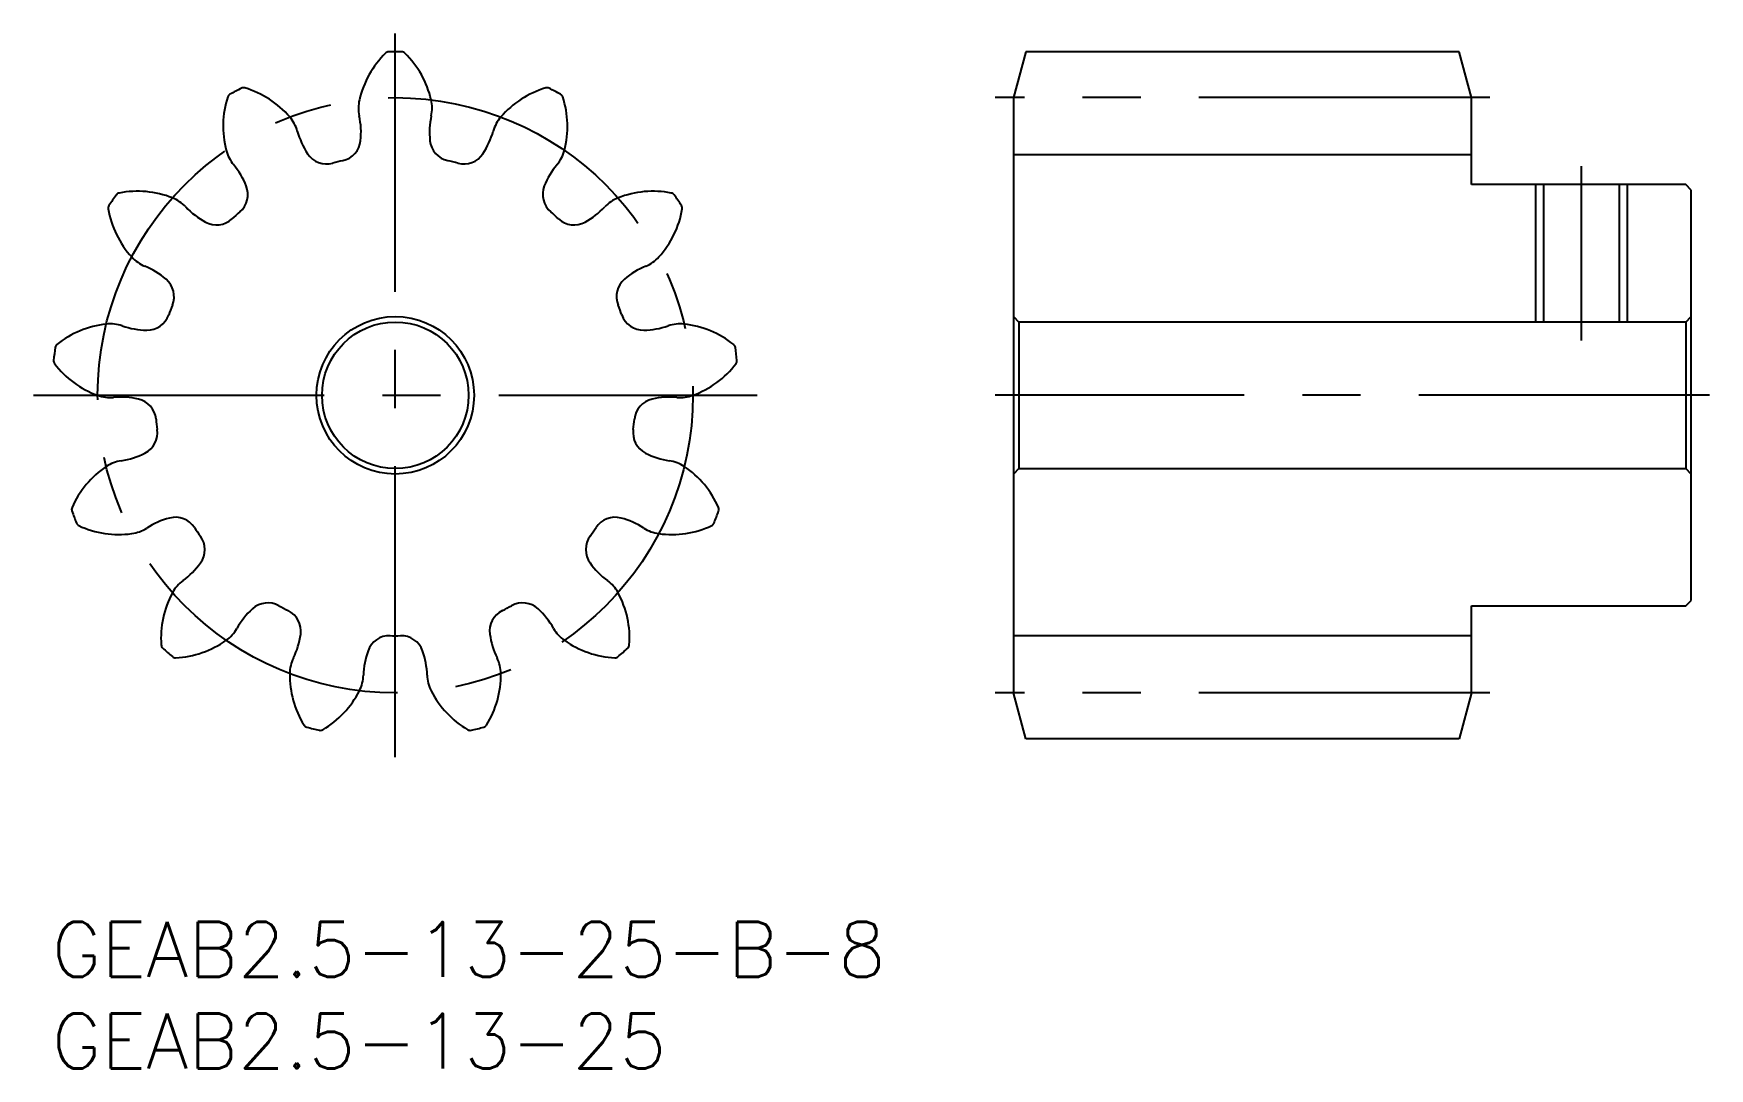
# Model space of a CAD drawing. Extents: x -1 to 90.5, y -8 to 48.5.
import ezdxf

# ---------------------------------------------------------------- set-up
doc = ezdxf.new("R2010")
doc.units = 0
doc.header["$LTSCALE"] = 0.5
doc.linetypes.add('CENTER', pattern=[50.8, 31.75, -6.35, 6.35, -6.35])
for name, color, linetype in [('MSM_CENTER', 1, 'CENTER'), ('MSM_CONTINUOUS', 7, 'CONTINUOUS'), ('MSM_NARROW', 5, 'CONTINUOUS'), ('MSM_PART_NUMBER', 7, 'CONTINUOUS')]:
    doc.layers.add(name, color=color, linetype=linetype)
doc.styles.get("Standard").update_dxf_attribs({"font": 'txt.shx', "height": 1, "bigfont": 'bigfont.shx'})

# ---------------------------------------------------------------- blocks, each defined once
blk = doc.blocks.new('*U19')
at = {"layer": 'MSM_PART_NUMBER'}
blk.add_text('GEAB2.5-13-25-B-8', height=3, dxfattribs=at).set_placement((0, -3))
blk = doc.blocks.new('*U20')
at = {"layer": 'MSM_PART_NUMBER'}
blk.add_text('GEAB2.5-13-25', height=3, dxfattribs=at).set_placement((0, -8))

msp = doc.modelspace()

# ---------------------------------------------------------------- linework, layer by layer
at = {"layer": 'MSM_CENTER'}
for p, q in [((18.75, 9), (18.75, 48.5)), ((78.5, 45), (51.5, 45)), ((83.5, 41.25), (83.5, 31.75)), ((-1, 28.75), (38.5, 28.75)), ((90.5, 28.75), (51.5, 28.75)), ((78.5, 12.5), (51.5, 12.5))]:
    msp.add_line(p, q, dxfattribs=at)
msp.add_circle((18.75, 28.75), 16.25, dxfattribs=at)
at = {"layer": 'MSM_CONTINUOUS'}
for p, q in [((53.17, 47.5), (52.5, 45)), ((76.83, 47.5), (53.17, 47.5)), ((77.5, 45), (76.83, 47.5)), ((52.5, 45), (52.5, 12.5)), ((77.5, 40.25), (77.5, 45)), ((77.5, 41.875), (52.5, 41.875)), ((89.2, 40.25), (77.5, 40.25)), ((81.433, 40.25), (81.433, 32.75)), ((85.567, 40.25), (85.567, 32.75)), ((89.5, 39.95), (89.2, 40.25)), ((89.5, 17.55), (89.5, 39.95)), ((52.5, 33.05), (52.8, 32.75)), ((89.2, 32.75), (89.5, 33.05)), ((52.8, 32.75), (52.8, 24.75)), ((89.2, 32.75), (52.8, 32.75)), ((89.2, 32.75), (89.2, 24.75)), ((52.8, 24.75), (52.5, 24.45)), ((52.8, 24.75), (89.2, 24.75)), ((89.5, 24.45), (89.2, 24.75)), ((89.2, 17.25), (89.5, 17.55)), ((77.5, 12.5), (77.5, 17.25)), ((77.5, 17.25), (89.2, 17.25)), ((77.5, 15.625), (52.5, 15.625)), ((53.17, 10), (52.5, 12.5)), ((77.5, 12.5), (76.83, 10)), ((76.83, 10), (53.17, 10))]:
    msp.add_line(p, q, dxfattribs=at)
for radius in [4.3, 4]:
    msp.add_circle((18.75, 28.75), radius, dxfattribs=at)
for centre, radius, start, end in [((21.856, 43.705), 5.2, 134.3165, 166.92308), ((18.398, 47.247), 0.25, 91.08945, 134.3165), ((18.75, 28.75), 18.75, 88.91055, 91.08945), ((19.102, 47.247), 0.25, 45.6835, 88.91055), ((15.644, 43.705), 5.2, 13.07692, 45.6835), ((14.551, 43.436), 5.2, 162.00881, 194.61538), ((9.843, 44.965), 0.25, 118.78176, 162.00881), ((18.75, 28.75), 18.75, 116.60286, 118.78176), ((10.466, 45.291), 0.25, 73.37581, 116.60286), ((9.049, 40.548), 5.2, 40.76923, 73.37581), ((18.75, 44.427), 2.011, 166.92306, 192.10053), ((18.75, 44.427), 2.011, 347.89947, 13.07694), ((28.451, 40.548), 5.2, 106.62419, 139.23077), ((27.034, 45.291), 0.25, 63.39714, 106.62419), ((18.75, 28.75), 18.75, 61.21824, 63.39714), ((27.657, 44.965), 0.25, 17.99119, 61.21825), ((22.949, 43.436), 5.2, 345.38462, 17.99119), ((11.465, 42.631), 2.011, 15.59178, 40.76925), ((12.547, 43.097), 4.333, 354.08144, 12.10054), ((24.953, 43.097), 4.333, 167.89946, 185.91856), ((26.035, 42.631), 2.011, 139.23075, 164.40822), ((17.575, 44.336), 4.333, 195.59177, 213.61087), ((19.925, 44.336), 4.333, 326.38913, 344.40823), ((11.465, 42.631), 2.011, 194.61537, 219.79284), ((15.614, 42.779), 1.25, 282.60219, 354.08144), ((21.886, 42.779), 1.25, 185.91855, 257.39781), ((26.035, 42.631), 2.011, 320.20716, 345.38463), ((6.59, 38.571), 4.333, 21.77375, 39.79285), ((15.008, 42.629), 1.25, 213.61087, 285.09012), ((18.75, 28.75), 13.125, 102.60219, 105.09012), ((18.75, 28.75), 13.125, 74.90988, 77.39781), ((22.492, 42.629), 1.25, 254.90989, 326.38913), ((30.91, 38.571), 4.333, 140.20715, 158.22625), ((18.75, 28.75), 18.75, 144.29516, 146.47407), ((3.727, 39.547), 0.25, 101.06812, 144.29516), ((4.678, 34.689), 5.2, 68.46154, 101.06812), ((5.848, 37.655), 2.011, 43.28409, 68.46156), ((9.453, 39.714), 1.25, 310.2945, 21.77376), ((28.047, 39.714), 1.25, 158.22625, 229.70551), ((31.652, 37.655), 2.011, 111.53844, 136.71591), ((32.822, 34.689), 5.2, 78.93188, 111.53846), ((33.773, 39.547), 0.25, 35.70484, 78.93188), ((18.75, 28.75), 18.75, 33.52593, 35.70484), ((3.328, 38.968), 0.25, 146.47407, 189.70111), ((8.207, 39.802), 5.2, 189.70111, 222.30769), ((10.467, 42.005), 4.333, 223.28408, 241.30318), ((18.75, 28.75), 13.125, 130.29449, 132.78243), ((18.75, 28.75), 13.125, 47.21757, 49.70551), ((27.033, 42.005), 4.333, 298.69682, 316.71592), ((29.293, 39.802), 5.2, 317.69231, 350.29889), ((34.172, 38.968), 0.25, 350.29889, 33.52593), ((8.986, 39.3), 1.25, 241.30317, 312.78243), ((28.514, 39.3), 1.25, 227.21758, 298.69683), ((5.848, 37.655), 2.011, 222.30767, 247.48514), ((3.419, 31.795), 4.333, 49.46606, 67.48516), ((34.081, 31.795), 4.333, 112.51484, 130.53394), ((31.652, 37.655), 2.011, 292.51486, 317.69233), ((5.423, 34.138), 1.25, 337.98681, 49.46607), ((32.077, 34.138), 1.25, 130.53394, 202.0132), ((5.202, 33.554), 1.25, 268.99548, 340.47474), ((18.75, 28.75), 13.125, 157.9868, 160.47474), ((18.75, 28.75), 13.125, 19.52526, 22.0132), ((32.298, 33.554), 1.25, 199.52527, 271.00452), ((3.53, 27.469), 5.2, 96.15385, 128.76042), ((3.188, 30.64), 2.011, 70.9764, 96.15387), ((5.256, 36.637), 4.333, 250.97638, 268.99548), ((32.244, 36.637), 4.333, 271.00452, 289.02362), ((34.312, 30.64), 2.011, 83.84613, 109.0236), ((33.97, 27.469), 5.2, 51.23958, 83.84615), ((18.75, 28.75), 18.75, 171.98747, 174.16637), ((0.431, 31.329), 0.25, 128.76042, 171.98747), ((37.069, 31.329), 0.25, 8.01253, 51.23958), ((18.75, 28.75), 18.75, 5.83363, 8.01253), ((0.346, 30.63), 0.25, 174.16637, 217.39342), ((4.279, 33.636), 5.2, 217.39342, 250), ((33.221, 33.636), 5.2, 290, 322.60658), ((37.154, 30.63), 0.25, 322.60658, 5.83363), ((3.188, 30.64), 2.011, 249.99998, 275.17745), ((3.76, 24.321), 4.333, 77.15836, 95.17746), ((4.446, 27.327), 1.25, 5.67912, 77.15837), ((33.054, 27.327), 1.25, 102.84163, 174.32089), ((33.74, 24.321), 4.333, 84.82254, 102.84164), ((34.312, 30.64), 2.011, 264.82255, 290.00002), ((18.75, 28.75), 13.125, 185.67911, 188.16705), ((18.75, 28.75), 13.125, 351.83296, 354.32089), ((4.521, 26.708), 1.25, 296.68778, 8.16703), ((32.979, 26.708), 1.25, 171.83296, 243.31221), ((5.868, 20.542), 5.2, 123.84615, 156.45273), ((4.092, 23.191), 2.011, 98.6687, 123.84617), ((3.136, 29.463), 4.333, 278.66869, 296.68779), ((34.364, 29.463), 4.333, 243.31221, 261.33131), ((33.408, 23.191), 2.011, 56.15383, 81.3313), ((31.632, 20.542), 5.2, 23.54727, 56.15385), ((1.331, 22.52), 0.25, 156.45273, 199.67978), ((18.75, 28.75), 18.75, 199.67978, 201.85868), ((7.535, 17.862), 4.333, 104.85067, 122.86977), ((6.745, 20.843), 1.25, 33.37143, 104.85068), ((30.755, 20.843), 1.25, 75.14932, 146.62858), ((29.965, 17.862), 4.333, 57.13023, 75.14933), ((18.75, 28.75), 18.75, 338.14132, 340.32022), ((36.169, 22.52), 0.25, 340.32022, 23.54727), ((1.58, 21.862), 0.25, 201.85868, 245.08573), ((3.665, 26.351), 5.2, 245.08573, 277.69231), ((4.092, 23.191), 2.011, 277.69229, 302.86976), ((18.75, 28.75), 13.125, 213.37142, 215.85935), ((7.1, 20.329), 1.25, 324.38009, 35.85935), ((30.4, 20.329), 1.25, 144.14066, 215.6199), ((18.75, 28.75), 13.125, 324.14065, 326.62858), ((33.408, 23.191), 2.011, 237.13024, 262.30771), ((33.835, 26.351), 5.2, 262.30769, 294.91427), ((35.92, 21.862), 0.25, 294.91427, 338.14132), ((4.593, 22.125), 4.333, 306.361, 324.3801), ((32.907, 22.125), 4.333, 215.6199, 233.639), ((8.355, 17.016), 2.011, 126.36101, 151.53848), ((29.145, 17.016), 2.011, 28.46152, 53.63899), ((11.158, 15.496), 5.2, 151.53846, 184.14504), ((11.795, 16.17), 1.25, 61.06373, 132.54298), ((25.705, 16.17), 1.25, 47.45702, 118.93626), ((26.342, 15.496), 5.2, 355.85496, 28.46154), ((13.88, 13.898), 4.333, 132.54298, 150.56208), ((18.75, 28.75), 13.125, 241.06372, 243.55166), ((12.348, 15.88), 1.25, 352.0724, 63.55165), ((25.152, 15.88), 1.25, 116.44835, 187.9276), ((18.75, 28.75), 13.125, 296.44834, 298.93628), ((23.62, 13.898), 4.333, 29.43792, 47.45702), ((8.355, 17.016), 2.011, 305.3846, 330.56207), ((9.294, 16.305), 4.333, 334.05331, 352.07241), ((18.438, 14.378), 1.25, 88.75604, 160.23529), ((18.75, 28.75), 13.125, 268.75603, 271.24397), ((19.062, 14.378), 1.25, 19.76471, 91.24396), ((28.206, 16.305), 4.333, 187.92759, 205.94669), ((29.145, 17.016), 2.011, 209.43793, 234.6154), ((6.221, 15.138), 0.25, 184.14504, 227.37209), ((18.75, 28.75), 18.75, 227.37209, 229.55099), ((6.508, 19.616), 5.2, 272.77804, 305.38462), ((21.34, 13.336), 4.333, 160.23529, 178.25439), ((16.16, 13.336), 4.333, 1.74561, 19.76471), ((30.992, 19.616), 5.2, 234.61538, 267.22196), ((18.75, 28.75), 18.75, 310.44901, 312.62791), ((31.279, 15.138), 0.25, 312.62791, 355.85496), ((6.748, 14.672), 0.25, 229.55099, 272.77804), ((14.998, 13.529), 2.011, 154.05332, 179.23079), ((22.502, 13.529), 2.011, 0.76921, 25.94668), ((30.752, 14.672), 0.25, 267.22196, 310.44901), ((18.187, 13.486), 5.2, 179.23077, 211.83735), ((14.998, 13.529), 2.011, 333.0769, 358.25437), ((22.502, 13.529), 2.011, 181.74563, 206.9231), ((19.313, 13.486), 5.2, 328.16265, 0.76923), ((12.155, 14.973), 5.2, 300.47035, 333.07692), ((25.345, 14.973), 5.2, 206.92308, 239.52965), ((13.982, 10.875), 0.25, 211.83735, 255.06439), ((18.75, 28.75), 18.75, 255.06439, 257.2433), ((14.665, 10.707), 0.25, 257.2433, 300.47035), ((22.835, 10.707), 0.25, 239.52965, 282.7567), ((18.75, 28.75), 18.75, 282.7567, 284.93561), ((23.518, 10.875), 0.25, 284.93561, 328.16265)]:
    msp.add_arc(centre, radius, start, end, dxfattribs=at)
at = {"layer": 'MSM_NARROW'}
for p, q in [((81, 40.25), (81, 32.75)), ((86, 40.25), (86, 32.75))]:
    msp.add_line(p, q, dxfattribs=at)

# ---------------------------------------------------------------- block references
at = {"layer": 'MSM_CONTINUOUS'}
for name in ['*U19', '*U20']:
    msp.add_blockref(name, (0, 0), dxfattribs=at)

doc.saveas('drawing.dxf')
